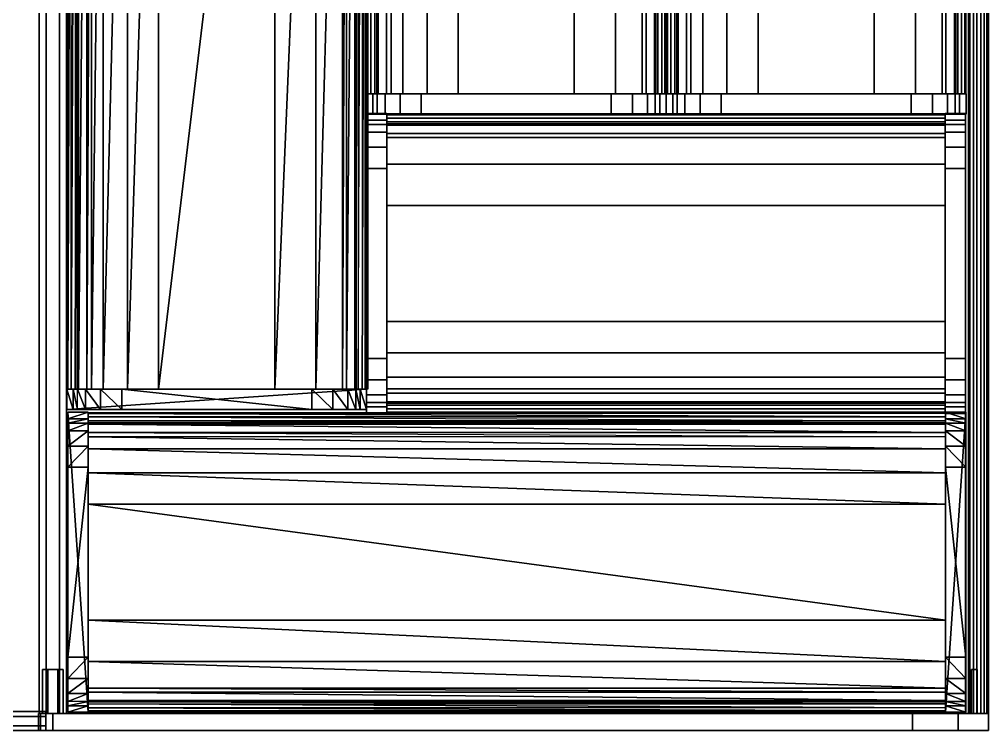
# Model space of a CAD drawing. Extents: x 0 to 566, y -419 to 0.
# Drawn here: x 280.1 to 565.8, y -419 to -209.5 of the extents above; entities that cross this region are included whole.
import ezdxf

# ---------------------------------------------------------------- set-up
doc = ezdxf.new("R2010")
doc.units = 0
doc.layers.get('0').update_dxf_attribs({"linetype": 'CONTINUOUS'})
doc.layers.add('CINZA', color=253, linetype='CONTINUOUS')
doc.layers.add('PRETO', color=253, linetype='CONTINUOUS')

# ---------------------------------------------------------------- blocks, each defined once
blk = doc.blocks.new('DFD')
at = {"layer": 'CINZA'}
for points in [[(266.11, -922.33, 57.09), (13.46, -922.33, 57.09), (266.11, -922.2, 58.08), (266.11, -922.33, 57.09)], [(266.11, -922.2, 58.08), (13.46, -922.33, 57.09), (13.46, -922.2, 58.08), (266.11, -922.2, 58.08)], [(13.46, -922.2, 58.08), (266.11, -922.2, 58.08), (266.11, -922.49, 59.19), (13.46, -922.2, 58.08)], [(13.46, -922.2, 58.08), (266.11, -922.49, 59.19), (13.46, -922.49, 59.19), (13.46, -922.2, 58.08)], [(266.11, -922.49, 59.19), (13.46, -922.49, 59.19), (266.11, -923.48, 59.77), (266.11, -922.49, 59.19)], [(266.11, -923.48, 59.77), (13.46, -922.49, 59.19), (13.46, -923.48, 59.77), (266.11, -923.48, 59.77)], [(266.11, -923.48, 59.77), (13.46, -923.48, 59.77), (266.11, -924.61, 59.91), (266.11, -923.48, 59.77)], [(13.46, -923.48, 59.77), (266.11, -924.61, 59.91), (13.46, -924.61, 59.91), (13.46, -923.48, 59.77)], [(13.46, -924.61, 59.91), (266.11, -924.61, 59.91), (266.11, -925.21, 59.71), (13.46, -924.61, 59.91)], [(13.46, -924.61, 59.91), (266.11, -925.21, 59.71), (13.46, -925.21, 59.71), (13.46, -924.61, 59.91)], [(266.11, -925.21, 59.71), (13.46, -925.21, 59.71), (266.11, -925.6, 59.04), (266.11, -925.21, 59.71)], [(266.11, -925.6, 59.04), (13.46, -925.21, 59.71), (13.46, -925.6, 59.04), (266.11, -925.6, 59.04)], [(266.11, -925.6, 59.04), (13.46, -925.6, 59.04), (266.11, -928.08, 40.79), (266.11, -925.6, 59.04)], [(266.11, -928.08, 40.79), (13.46, -925.6, 59.04), (13.46, -928.08, 40.79), (266.11, -928.08, 40.79)], [(266.11, -928.08, 40.79), (13.46, -928.08, 40.79), (266.11, -929.4, 31.09), (266.11, -928.08, 40.79)], [(266.11, -929.4, 31.09), (13.46, -929.4, 31.09), (266.11, -932.87, 22.27), (266.11, -929.4, 31.09)], [(266.11, -932.87, 22.27), (13.46, -929.4, 31.09), (13.46, -932.87, 22.27), (266.11, -932.87, 22.27)], [(266.11, -932.87, 22.27), (13.46, -932.87, 22.27), (266.11, -940.01, 16.03), (266.11, -932.87, 22.27)], [(266.11, -940.01, 16.03), (13.46, -932.87, 22.27), (13.46, -940.01, 16.03), (266.11, -940.01, 16.03)], [(266.11, -940.01, 16.03), (13.46, -940.01, 16.03), (266.11, -949.22, 13.79), (266.11, -940.01, 16.03)], [(266.11, -949.22, 13.79), (13.46, -940.01, 16.03), (13.46, -949.22, 13.79), (266.11, -949.22, 13.79)], [(266.11, -949.22, 13.79), (13.46, -949.22, 13.79), (266.11, -983.42, 13.79), (266.11, -949.22, 13.79)], [(266.11, -983.42, 13.79), (13.46, -949.22, 13.79), (13.46, -983.42, 13.79), (266.11, -983.42, 13.79)], [(266.11, -983.42, 13.79), (13.46, -983.42, 13.79), (266.11, -995.54, 17.94), (266.11, -983.42, 13.79)], [(266.11, -995.54, 17.94), (13.46, -983.42, 13.79), (13.46, -995.54, 17.94), (266.11, -995.54, 17.94)], [(266.11, -995.54, 17.94), (13.46, -995.54, 17.94), (266.11, -1003.43, 28.02), (266.11, -995.54, 17.94)], [(266.11, -1003.43, 28.02), (13.46, -995.54, 17.94), (13.46, -1003.43, 28.03), (266.11, -1003.43, 28.02)], [(266.11, -1003.43, 28.02), (13.46, -1003.43, 28.03), (266.11, -1004.56, 40.79), (266.11, -1003.43, 28.02)], [(266.11, -1004.56, 40.79), (13.46, -1003.43, 28.03), (13.46, -1004.56, 40.79), (266.11, -1004.56, 40.79)], [(266.11, -1004.56, 40.79), (13.46, -1004.56, 40.79), (266.11, -1007.04, 59.04), (266.11, -1004.56, 40.79)], [(266.11, -1007.04, 59.04), (13.46, -1004.56, 40.79), (13.46, -1007.04, 59.04), (266.11, -1007.04, 59.04)], [(266.11, -1007.04, 59.04), (13.46, -1007.04, 59.04), (266.11, -1007.43, 59.71), (266.11, -1007.04, 59.04)], [(266.11, -1007.43, 59.71), (13.46, -1007.04, 59.04), (13.46, -1007.43, 59.71), (266.11, -1007.43, 59.71)], [(266.11, -1007.43, 59.71), (13.46, -1007.43, 59.71), (266.11, -1008.03, 59.91), (266.11, -1007.43, 59.71)], [(266.11, -1008.03, 59.91), (13.46, -1007.43, 59.71), (13.46, -1008.03, 59.91), (266.11, -1008.03, 59.91)], [(13.46, -1008.03, 59.91), (266.11, -1008.03, 59.91), (266.11, -1009.16, 59.77), (13.46, -1008.03, 59.91)], [(13.46, -1008.03, 59.91), (266.11, -1009.16, 59.77), (13.46, -1009.16, 59.77), (13.46, -1008.03, 59.91)], [(266.11, -1009.16, 59.77), (13.46, -1009.16, 59.77), (266.11, -1010.09, 59.27), (266.11, -1009.16, 59.77)], [(266.11, -1010.09, 59.27), (13.46, -1009.16, 59.77), (13.46, -1010.09, 59.27), (266.11, -1010.09, 59.27)], [(266.11, -1010.09, 59.27), (13.46, -1010.09, 59.27), (266.11, -1010.44, 58.08), (266.11, -1010.09, 59.27)], [(266.11, -1010.44, 58.08), (13.46, -1010.09, 59.27), (13.46, -1010.44, 58.08), (266.11, -1010.44, 58.08)], [(13.46, -1010.44, 58.08), (266.11, -1010.44, 58.08), (266.11, -1010.31, 57.09), (13.46, -1010.44, 58.08)], [(13.46, -1010.44, 58.08), (266.11, -1010.31, 57.09), (13.46, -1010.31, 57.09), (13.46, -1010.44, 58.08)]]:
    blk.add_3dface(points, dxfattribs=at)
at = {"layer": 'PRETO'}
for points in [[(7.46, -1010.52, 54.2), (7.46, -922.12, 54.2), (7.46, -924.06, 40.37), (7.46, -1010.52, 54.2)], [(7.46, -1010.52, 60.3), (7.46, -922.12, 60.3), (7.46, -1010.52, 54.2), (7.46, -1010.52, 60.3)], [(7.46, -1010.52, 54.2), (7.46, -922.12, 60.3), (7.46, -922.12, 54.2), (7.46, -1010.52, 54.2)], [(13.46, -922.12, 60.3), (7.46, -922.12, 60.3), (7.46, -922.12, 54.2), (13.46, -922.12, 60.3)], [(13.46, -922.12, 60.3), (7.46, -922.12, 54.2), (13.46, -922.12, 54.2), (13.46, -922.12, 60.3)], [(7.46, -922.12, 54.2), (13.46, -922.12, 54.2), (7.46, -924.06, 40.37), (7.46, -922.12, 54.2)], [(7.46, -924.06, 40.37), (13.46, -922.12, 54.2), (13.46, -924.06, 40.37), (7.46, -924.06, 40.37)], [(7.46, -1010.52, 60.3), (13.46, -1010.52, 60.3), (7.46, -922.12, 60.3), (7.46, -1010.52, 60.3)], [(7.46, -922.12, 60.3), (13.46, -1010.52, 60.3), (13.46, -922.12, 60.3), (7.46, -922.12, 60.3)], [(13.46, -922.12, 60.3), (7.46, -922.12, 60.3), (7.46, -922.12, 54.2), (13.46, -922.12, 60.3)], [(13.46, -922.12, 60.3), (7.46, -922.12, 54.2), (13.46, -922.12, 54.2), (13.46, -922.12, 60.3)], [(13.46, -922.12, 54.2), (13.46, -1010.52, 54.2), (13.46, -924.06, 40.37), (13.46, -922.12, 54.2)], [(13.46, -922.12, 60.3), (13.46, -1010.52, 60.3), (13.46, -1010.52, 54.2), (13.46, -922.12, 60.3)], [(13.46, -922.12, 60.3), (13.46, -1010.52, 54.2), (13.46, -922.12, 54.2), (13.46, -922.12, 60.3)], [(266.11, -1010.52, 54.2), (266.11, -922.12, 54.2), (266.11, -924.06, 40.37), (266.11, -1010.52, 54.2)], [(266.11, -1010.52, 60.3), (266.11, -922.12, 60.3), (266.11, -1010.52, 54.2), (266.11, -1010.52, 60.3)], [(266.11, -1010.52, 54.2), (266.11, -922.12, 60.3), (266.11, -922.12, 54.2), (266.11, -1010.52, 54.2)], [(266.11, -922.12, 60.3), (272.11, -922.12, 60.3), (272.11, -922.12, 54.2), (266.11, -922.12, 60.3)], [(266.11, -922.12, 60.3), (272.11, -922.12, 54.2), (266.11, -922.12, 54.2), (266.11, -922.12, 60.3)], [(266.11, -922.12, 54.2), (272.11, -922.12, 54.2), (272.11, -924.06, 40.37), (266.11, -922.12, 54.2)], [(266.11, -922.12, 54.2), (272.11, -924.06, 40.37), (266.11, -924.06, 40.37), (266.11, -922.12, 54.2)], [(266.11, -1010.52, 60.3), (272.11, -1010.52, 60.3), (272.11, -922.12, 60.3), (266.11, -1010.52, 60.3)], [(266.11, -1010.52, 60.3), (272.11, -922.12, 60.3), (266.11, -922.12, 60.3), (266.11, -1010.52, 60.3)], [(266.11, -922.12, 60.3), (272.11, -922.12, 60.3), (272.11, -922.12, 54.2), (266.11, -922.12, 60.3)], [(266.11, -922.12, 60.3), (272.11, -922.12, 54.2), (266.11, -922.12, 54.2), (266.11, -922.12, 60.3)], [(272.11, -922.12, 54.2), (272.11, -1010.52, 54.2), (272.11, -924.06, 40.37), (272.11, -922.12, 54.2)], [(272.11, -922.12, 60.3), (272.11, -1010.52, 60.3), (272.11, -1010.52, 54.2), (272.11, -922.12, 60.3)], [(272.11, -922.12, 60.3), (272.11, -1010.52, 54.2), (272.11, -922.12, 54.2), (272.11, -922.12, 60.3)], [(7.46, -1008.58, 40.37), (7.46, -924.06, 40.37), (7.46, -1007.29, 31.2), (7.46, -1008.58, 40.37)], [(7.46, -1007.29, 31.2), (7.46, -924.06, 40.37), (7.46, -925.35, 31.2), (7.46, -1007.29, 31.2)], [(7.46, -1010.52, 54.2), (7.46, -924.06, 40.37), (7.46, -1008.58, 40.37), (7.46, -1010.52, 54.2)], [(7.46, -924.06, 40.37), (13.46, -924.06, 40.37), (7.46, -925.35, 31.2), (7.46, -924.06, 40.37)], [(7.46, -925.35, 31.2), (13.46, -924.06, 40.37), (13.46, -925.35, 31.2), (7.46, -925.35, 31.2)], [(7.46, -925.35, 31.2), (13.46, -925.35, 31.2), (7.46, -927.63, 23.71), (7.46, -925.35, 31.2)], [(7.46, -927.63, 23.71), (13.46, -925.35, 31.2), (13.46, -927.63, 23.71), (7.46, -927.63, 23.71)], [(7.46, -1007.29, 31.2), (7.46, -925.35, 31.2), (7.46, -927.63, 23.71), (7.46, -1007.29, 31.2)], [(13.46, -924.06, 40.37), (13.46, -1008.58, 40.37), (13.46, -1007.29, 31.2), (13.46, -924.06, 40.37)], [(13.46, -924.06, 40.37), (13.46, -1007.29, 31.2), (13.46, -925.35, 31.2), (13.46, -924.06, 40.37)], [(13.46, -924.06, 40.37), (13.46, -1010.52, 54.2), (13.46, -1008.58, 40.37), (13.46, -924.06, 40.37)], [(13.46, -925.35, 31.2), (13.46, -1007.29, 31.2), (13.46, -927.63, 23.71), (13.46, -925.35, 31.2)], [(266.11, -1008.58, 40.37), (266.11, -924.06, 40.37), (266.11, -1007.29, 31.2), (266.11, -1008.58, 40.37)], [(266.11, -1007.29, 31.2), (266.11, -924.06, 40.37), (266.11, -925.35, 31.2), (266.11, -1007.29, 31.2)], [(266.11, -1010.52, 54.2), (266.11, -924.06, 40.37), (266.11, -1008.58, 40.37), (266.11, -1010.52, 54.2)], [(266.11, -924.06, 40.37), (272.11, -924.06, 40.37), (272.11, -925.35, 31.2), (266.11, -924.06, 40.37)], [(266.11, -924.06, 40.37), (272.11, -925.35, 31.2), (266.11, -925.35, 31.2), (266.11, -924.06, 40.37)], [(266.11, -925.35, 31.2), (272.11, -925.35, 31.2), (272.11, -927.63, 23.71), (266.11, -925.35, 31.2)], [(266.11, -925.35, 31.2), (272.11, -927.63, 23.71), (266.11, -927.63, 23.71), (266.11, -925.35, 31.2)], [(266.11, -1007.29, 31.2), (266.11, -925.35, 31.2), (266.11, -927.63, 23.71), (266.11, -1007.29, 31.2)], [(272.11, -924.06, 40.37), (272.11, -1008.58, 40.37), (272.11, -1007.29, 31.2), (272.11, -924.06, 40.37)], [(272.11, -924.06, 40.37), (272.11, -1007.29, 31.2), (272.11, -925.35, 31.2), (272.11, -924.06, 40.37)], [(272.11, -924.06, 40.37), (272.11, -1010.52, 54.2), (272.11, -1008.58, 40.37), (272.11, -924.06, 40.37)], [(272.11, -925.35, 31.2), (272.11, -1007.29, 31.2), (272.11, -927.63, 23.71), (272.11, -925.35, 31.2)], [(7.46, -927.63, 23.71), (13.46, -927.63, 23.71), (7.46, -932.09, 17.28), (7.46, -927.63, 23.71)], [(7.46, -932.09, 17.28), (13.46, -927.63, 23.71), (13.46, -932.09, 17.28), (7.46, -932.09, 17.28)], [(7.46, -1007.29, 31.2), (7.46, -927.63, 23.71), (7.46, -1005.01, 23.71), (7.46, -1007.29, 31.2)], [(7.46, -1005.01, 23.71), (7.46, -927.63, 23.71), (7.46, -932.09, 17.28), (7.46, -1005.01, 23.71)], [(13.46, -927.63, 23.71), (13.46, -1007.29, 31.2), (13.46, -1005.01, 23.71), (13.46, -927.63, 23.71)], [(13.46, -927.63, 23.71), (13.46, -1005.01, 23.71), (13.46, -932.09, 17.28), (13.46, -927.63, 23.71)], [(266.11, -927.63, 23.71), (272.11, -927.63, 23.71), (272.11, -932.09, 17.28), (266.11, -927.63, 23.71)], [(266.11, -927.63, 23.71), (272.11, -932.09, 17.28), (266.11, -932.09, 17.28), (266.11, -927.63, 23.71)], [(266.11, -1007.29, 31.2), (266.11, -927.63, 23.71), (266.11, -1005.01, 23.71), (266.11, -1007.29, 31.2)], [(266.11, -1005.01, 23.71), (266.11, -927.63, 23.71), (266.11, -932.09, 17.28), (266.11, -1005.01, 23.71)], [(272.11, -927.63, 23.71), (272.11, -1007.29, 31.2), (272.11, -1005.01, 23.71), (272.11, -927.63, 23.71)], [(272.11, -927.63, 23.71), (272.11, -1005.01, 23.71), (272.11, -932.09, 17.28), (272.11, -927.63, 23.71)], [(7.46, -932.09, 17.28), (13.46, -932.09, 17.28), (7.46, -938.32, 12.54), (7.46, -932.09, 17.28)], [(7.46, -938.32, 12.54), (13.46, -932.09, 17.28), (13.46, -938.32, 12.54), (7.46, -938.32, 12.54)], [(7.46, -1005.01, 23.71), (7.46, -932.09, 17.28), (7.46, -1000.55, 17.28), (7.46, -1005.01, 23.71)], [(7.46, -1000.55, 17.28), (7.46, -932.09, 17.28), (7.46, -938.32, 12.54), (7.46, -1000.55, 17.28)], [(13.46, -932.09, 17.28), (13.46, -1005.01, 23.71), (13.46, -1000.55, 17.28), (13.46, -932.09, 17.28)], [(13.46, -932.09, 17.28), (13.46, -1000.55, 17.28), (13.46, -938.32, 12.54), (13.46, -932.09, 17.28)], [(266.11, -932.09, 17.28), (272.11, -932.09, 17.28), (272.11, -938.32, 12.54), (266.11, -932.09, 17.28)], [(266.11, -932.09, 17.28), (272.11, -938.32, 12.54), (266.11, -938.32, 12.54), (266.11, -932.09, 17.28)], [(266.11, -1005.01, 23.71), (266.11, -932.09, 17.28), (266.11, -1000.55, 17.28), (266.11, -1005.01, 23.71)], [(266.11, -1000.55, 17.28), (266.11, -932.09, 17.28), (266.11, -938.32, 12.54), (266.11, -1000.55, 17.28)], [(272.11, -932.09, 17.28), (272.11, -1005.01, 23.71), (272.11, -1000.55, 17.28), (272.11, -932.09, 17.28)], [(272.11, -932.09, 17.28), (272.11, -1000.55, 17.28), (272.11, -938.32, 12.54), (272.11, -932.09, 17.28)], [(7.46, -938.32, 12.54), (13.46, -938.32, 12.54), (7.46, -994.32, 12.54), (7.46, -938.32, 12.54)], [(7.46, -994.32, 12.54), (13.46, -938.32, 12.54), (13.46, -994.32, 12.54), (7.46, -994.32, 12.54)], [(7.46, -1000.55, 17.28), (7.46, -938.32, 12.54), (7.46, -994.32, 12.54), (7.46, -1000.55, 17.28)], [(13.46, -938.32, 12.54), (13.46, -1000.55, 17.28), (13.46, -994.32, 12.54), (13.46, -938.32, 12.54)], [(266.11, -938.32, 12.54), (272.11, -938.32, 12.54), (272.11, -994.32, 12.54), (266.11, -938.32, 12.54)], [(266.11, -938.32, 12.54), (272.11, -994.32, 12.54), (266.11, -994.32, 12.54), (266.11, -938.32, 12.54)], [(266.11, -1000.55, 17.28), (266.11, -938.32, 12.54), (266.11, -994.32, 12.54), (266.11, -1000.55, 17.28)], [(272.11, -938.32, 12.54), (272.11, -1000.55, 17.28), (272.11, -994.32, 12.54), (272.11, -938.32, 12.54)], [(7.46, -994.32, 12.54), (13.46, -994.32, 12.54), (7.46, -1000.55, 17.28), (7.46, -994.32, 12.54)], [(7.46, -1000.55, 17.28), (13.46, -994.32, 12.54), (13.46, -1000.55, 17.28), (7.46, -1000.55, 17.28)], [(266.11, -994.32, 12.54), (272.11, -994.32, 12.54), (272.11, -1000.55, 17.28), (266.11, -994.32, 12.54)], [(266.11, -994.32, 12.54), (272.11, -1000.55, 17.28), (266.11, -1000.55, 17.28), (266.11, -994.32, 12.54)], [(7.46, -1000.55, 17.28), (13.46, -1000.55, 17.28), (7.46, -1005.01, 23.71), (7.46, -1000.55, 17.28)], [(7.46, -1005.01, 23.71), (13.46, -1000.55, 17.28), (13.46, -1005.01, 23.71), (7.46, -1005.01, 23.71)], [(266.11, -1000.55, 17.28), (272.11, -1000.55, 17.28), (272.11, -1005.01, 23.71), (266.11, -1000.55, 17.28)], [(266.11, -1000.55, 17.28), (272.11, -1005.01, 23.71), (266.11, -1005.01, 23.71), (266.11, -1000.55, 17.28)], [(7.46, -1004.52, 54.2), (7.46, -1010.52, 54.2), (7.46, -1010.52, 60.3), (7.46, -1004.52, 54.2)], [(7.46, -1004.52, 54.2), (7.46, -1010.52, 60.3), (7.46, -1004.52, 60.3), (7.46, -1004.52, 54.2)], [(7.46, -1005.01, 23.71), (13.46, -1005.01, 23.71), (7.46, -1007.29, 31.2), (7.46, -1005.01, 23.71)], [(7.46, -1007.29, 31.2), (13.46, -1005.01, 23.71), (13.46, -1007.29, 31.2), (7.46, -1007.29, 31.2)], [(266.11, -1005.01, 23.71), (272.11, -1005.01, 23.71), (272.11, -1007.29, 31.2), (266.11, -1005.01, 23.71)], [(266.11, -1005.01, 23.71), (272.11, -1007.29, 31.2), (266.11, -1007.29, 31.2), (266.11, -1005.01, 23.71)], [(13.46, -1007.29, 31.2), (7.46, -1007.29, 31.2), (7.46, -1008.58, 40.37), (13.46, -1007.29, 31.2)], [(13.46, -1007.29, 31.2), (7.46, -1008.58, 40.37), (13.46, -1008.58, 40.37), (13.46, -1007.29, 31.2)], [(266.11, -1007.29, 31.2), (272.11, -1007.29, 31.2), (272.11, -1008.58, 40.37), (266.11, -1007.29, 31.2)], [(266.11, -1007.29, 31.2), (272.11, -1008.58, 40.37), (266.11, -1008.58, 40.37), (266.11, -1007.29, 31.2)], [(13.46, -1008.58, 40.37), (7.46, -1008.58, 40.37), (7.46, -1010.52, 54.2), (13.46, -1008.58, 40.37)], [(13.46, -1008.58, 40.37), (7.46, -1010.52, 54.2), (13.46, -1010.52, 54.2), (13.46, -1008.58, 40.37)], [(13.46, -1010.52, 54.2), (7.46, -1010.52, 54.2), (7.46, -1010.52, 60.3), (13.46, -1010.52, 54.2)], [(13.46, -1010.52, 54.2), (7.46, -1010.52, 60.3), (13.46, -1010.52, 60.3), (13.46, -1010.52, 54.2)], [(266.11, -1008.58, 40.37), (272.11, -1008.58, 40.37), (272.11, -1010.52, 54.2), (266.11, -1008.58, 40.37)], [(266.11, -1008.58, 40.37), (272.11, -1010.52, 54.2), (266.11, -1010.52, 54.2), (266.11, -1008.58, 40.37)], [(266.11, -1010.52, 54.2), (272.11, -1010.52, 54.2), (272.11, -1010.52, 60.3), (266.11, -1010.52, 54.2)], [(266.11, -1010.52, 54.2), (272.11, -1010.52, 60.3), (266.11, -1010.52, 60.3), (266.11, -1010.52, 54.2)]]:
    blk.add_3dface(points, dxfattribs=at)
blk = doc.blocks.new('848')
at = {"layer": 'CINZA'}
for points in [[(-336.04, -317.82, 57.09), (-336.04, -31.8, 57.09), (-336.17, -31.8, 58.08), (-336.04, -317.82, 57.09)], [(-336.04, -317.82, 57.09), (-336.17, -31.8, 58.08), (-336.17, -317.82, 58.08), (-336.04, -317.82, 57.09)], [(-336.17, -31.8, 58.08), (-336.17, -317.82, 58.08), (-335.88, -31.8, 59.19), (-336.17, -31.8, 58.08)], [(-335.88, -31.8, 59.19), (-336.17, -317.82, 58.08), (-335.88, -317.82, 59.19), (-335.88, -31.8, 59.19)], [(-335.88, -31.8, 59.19), (-335.88, -317.82, 59.19), (-334.89, -31.8, 59.77), (-335.88, -31.8, 59.19)], [(-334.89, -31.8, 59.77), (-335.88, -317.82, 59.19), (-334.89, -317.82, 59.77), (-334.89, -31.8, 59.77)], [(-334.89, -317.82, 59.77), (-334.89, -31.8, 59.77), (-333.76, -31.8, 59.91), (-334.89, -317.82, 59.77)], [(-334.89, -317.82, 59.77), (-333.76, -31.8, 59.91), (-333.76, -317.82, 59.91), (-334.89, -317.82, 59.77)], [(-333.76, -31.8, 59.91), (-333.76, -317.82, 59.91), (-333.16, -31.8, 59.71), (-333.76, -31.8, 59.91)], [(-333.16, -31.8, 59.71), (-333.76, -317.82, 59.91), (-333.16, -317.82, 59.71), (-333.16, -31.8, 59.71)], [(-333.16, -31.8, 59.71), (-333.16, -317.82, 59.71), (-332.77, -31.8, 59.04), (-333.16, -31.8, 59.71)], [(-332.77, -31.8, 59.04), (-333.16, -317.82, 59.71), (-332.77, -317.82, 59.04), (-332.77, -31.8, 59.04)], [(-332.77, -31.8, 59.04), (-332.77, -317.82, 59.04), (-330.29, -31.8, 40.79), (-332.77, -31.8, 59.04)], [(-330.29, -31.8, 40.79), (-332.77, -317.82, 59.04), (-330.29, -317.82, 40.79), (-330.29, -31.8, 40.79)], [(-330.29, -31.8, 40.79), (-330.29, -317.82, 40.79), (-328.97, -31.8, 31.09), (-330.29, -31.8, 40.79)], [(-328.97, -31.8, 31.09), (-330.29, -317.82, 40.79), (-328.97, -317.82, 31.09), (-328.97, -31.8, 31.09)], [(-328.97, -31.8, 31.09), (-328.97, -317.82, 31.09), (-325.5, -31.8, 22.27), (-328.97, -31.8, 31.09)], [(-325.5, -31.8, 22.27), (-328.97, -317.82, 31.09), (-325.5, -317.82, 22.27), (-325.5, -31.8, 22.27)], [(-325.5, -31.8, 22.27), (-325.5, -317.82, 22.27), (-318.36, -31.8, 16.03), (-325.5, -31.8, 22.27)], [(-318.36, -31.8, 16.03), (-325.5, -317.82, 22.27), (-318.36, -317.82, 16.03), (-318.36, -31.8, 16.03)], [(-318.36, -31.8, 16.03), (-318.36, -317.82, 16.03), (-309.15, -31.8, 13.79), (-318.36, -31.8, 16.03)], [(-309.15, -31.8, 13.79), (-318.36, -317.82, 16.03), (-309.15, -317.82, 13.79), (-309.15, -31.8, 13.79)], [(-309.15, -31.8, 13.79), (-309.15, -317.82, 13.79), (-274.95, -31.8, 13.79), (-309.15, -31.8, 13.79)], [(-274.95, -31.8, 13.79), (-309.15, -317.82, 13.79), (-274.95, -317.82, 13.79), (-274.95, -31.8, 13.79)], [(-274.95, -31.8, 13.79), (-274.95, -317.82, 13.79), (-262.83, -31.8, 17.94), (-274.95, -31.8, 13.79)], [(-262.83, -31.8, 17.94), (-274.95, -317.82, 13.79), (-262.83, -317.82, 17.94), (-262.83, -31.8, 17.94)], [(-262.83, -31.8, 17.94), (-262.83, -317.82, 17.94), (-254.94, -31.8, 28.02), (-262.83, -31.8, 17.94)], [(-254.94, -31.8, 28.02), (-262.83, -317.82, 17.94), (-254.94, -317.82, 28.03), (-254.94, -31.8, 28.02)], [(-254.94, -31.8, 28.02), (-254.94, -317.82, 28.03), (-253.81, -31.8, 40.79), (-254.94, -31.8, 28.02)], [(-253.81, -31.8, 40.79), (-254.94, -317.82, 28.03), (-253.81, -317.82, 40.79), (-253.81, -31.8, 40.79)], [(-253.81, -31.8, 40.79), (-253.81, -317.82, 40.79), (-251.33, -31.8, 59.04), (-253.81, -31.8, 40.79)], [(-251.33, -31.8, 59.04), (-253.81, -317.82, 40.79), (-251.33, -317.82, 59.04), (-251.33, -31.8, 59.04)], [(-251.33, -31.8, 59.04), (-251.33, -317.82, 59.04), (-250.94, -31.8, 59.71), (-251.33, -31.8, 59.04)], [(-250.94, -31.8, 59.71), (-251.33, -317.82, 59.04), (-250.94, -317.82, 59.71), (-250.94, -31.8, 59.71)], [(-250.94, -31.8, 59.71), (-250.94, -317.82, 59.71), (-250.34, -31.8, 59.91), (-250.94, -31.8, 59.71)], [(-250.94, -317.82, 59.71), (-250.34, -31.8, 59.91), (-250.34, -317.82, 59.91), (-250.94, -317.82, 59.71)], [(-250.34, -31.8, 59.91), (-250.34, -317.82, 59.91), (-249.21, -31.8, 59.77), (-250.34, -31.8, 59.91)], [(-250.34, -317.82, 59.91), (-249.21, -31.8, 59.77), (-249.21, -317.82, 59.77), (-250.34, -317.82, 59.91)], [(-249.21, -31.8, 59.77), (-249.21, -317.82, 59.77), (-248.28, -31.8, 59.27), (-249.21, -31.8, 59.77)], [(-248.28, -31.8, 59.27), (-249.21, -317.82, 59.77), (-248.28, -317.82, 59.27), (-248.28, -31.8, 59.27)], [(-248.28, -317.82, 59.27), (-248.28, -31.8, 59.27), (-247.93, -31.8, 58.08), (-248.28, -317.82, 59.27)], [(-248.28, -317.82, 59.27), (-247.93, -31.8, 58.08), (-247.93, -317.82, 58.08), (-248.28, -317.82, 59.27)], [(-247.93, -31.8, 58.08), (-247.93, -317.82, 58.08), (-248.06, -31.8, 57.09), (-247.93, -31.8, 58.08)], [(-248.06, -31.8, 57.09), (-247.93, -317.82, 58.08), (-248.06, -317.82, 57.09), (-248.06, -31.8, 57.09)], [(-247.77, -31.8, 58.08), (-247.64, -317.82, 57.09), (-247.77, -317.82, 58.08), (-247.77, -31.8, 58.08)], [(-247.77, -317.82, 58.08), (-247.77, -31.8, 58.08), (-247.48, -31.8, 59.19), (-247.77, -317.82, 58.08)], [(-247.77, -317.82, 58.08), (-247.48, -31.8, 59.19), (-247.48, -317.82, 59.19), (-247.77, -317.82, 58.08)]]:
    blk.add_3dface(points, dxfattribs=at)
at = {"layer": 'PRETO'}
for points in [[(-336.25, -317.82, 60.3), (-247.85, -317.82, 60.3), (-247.85, -317.82, 54.2), (-336.25, -317.82, 60.3)], [(-336.25, -317.82, 60.3), (-247.85, -317.82, 54.2), (-336.25, -317.82, 54.2), (-336.25, -317.82, 60.3)], [(-336.25, -317.82, 54.2), (-247.85, -317.82, 54.2), (-334.31, -317.82, 40.37), (-336.25, -317.82, 54.2)], [(-336.25, -323.82, 60.3), (-336.25, -317.82, 60.3), (-336.25, -323.82, 54.2), (-336.25, -323.82, 60.3)], [(-336.25, -323.82, 54.2), (-336.25, -317.82, 60.3), (-336.25, -317.82, 54.2), (-336.25, -323.82, 54.2)], [(-336.25, -317.82, 54.2), (-336.25, -323.82, 54.2), (-334.31, -323.82, 40.37), (-336.25, -317.82, 54.2)], [(-336.25, -317.82, 54.2), (-334.31, -323.82, 40.37), (-334.31, -317.82, 40.37), (-336.25, -317.82, 54.2)], [(-247.85, -323.82, 60.3), (-247.85, -317.82, 60.3), (-336.25, -323.82, 60.3), (-247.85, -323.82, 60.3)], [(-336.25, -323.82, 60.3), (-247.85, -317.82, 60.3), (-336.25, -317.82, 60.3), (-336.25, -323.82, 60.3)], [(-334.31, -317.82, 40.37), (-249.79, -317.82, 40.37), (-251.08, -317.82, 31.2), (-334.31, -317.82, 40.37)], [(-334.31, -317.82, 40.37), (-251.08, -317.82, 31.2), (-333.02, -317.82, 31.2), (-334.31, -317.82, 40.37)], [(-334.31, -317.82, 40.37), (-247.85, -317.82, 54.2), (-249.79, -317.82, 40.37), (-334.31, -317.82, 40.37)], [(-334.31, -317.82, 40.37), (-334.31, -323.82, 40.37), (-333.02, -323.82, 31.2), (-334.31, -317.82, 40.37)], [(-334.31, -317.82, 40.37), (-333.02, -323.82, 31.2), (-333.02, -317.82, 31.2), (-334.31, -317.82, 40.37)], [(-333.02, -323.82, 31.2), (-333.02, -317.82, 31.2), (-330.74, -323.82, 23.71), (-333.02, -323.82, 31.2)], [(-330.74, -323.82, 23.71), (-333.02, -317.82, 31.2), (-330.74, -317.82, 23.71), (-330.74, -323.82, 23.71)], [(-333.02, -317.82, 31.2), (-251.08, -317.82, 31.2), (-330.74, -317.82, 23.71), (-333.02, -317.82, 31.2)], [(-330.74, -323.82, 23.71), (-330.74, -317.82, 23.71), (-326.28, -323.82, 17.28), (-330.74, -323.82, 23.71)], [(-326.28, -323.82, 17.28), (-330.74, -317.82, 23.71), (-326.28, -317.82, 17.28), (-326.28, -323.82, 17.28)], [(-330.74, -317.82, 23.71), (-251.08, -317.82, 31.2), (-253.36, -317.82, 23.71), (-330.74, -317.82, 23.71)], [(-330.74, -317.82, 23.71), (-253.36, -317.82, 23.71), (-326.28, -317.82, 17.28), (-330.74, -317.82, 23.71)], [(-326.28, -323.82, 17.28), (-326.28, -317.82, 17.28), (-320.05, -323.82, 12.54), (-326.28, -323.82, 17.28)], [(-320.05, -323.82, 12.54), (-326.28, -317.82, 17.28), (-320.05, -317.82, 12.54), (-320.05, -323.82, 12.54)], [(-326.28, -317.82, 17.28), (-253.36, -317.82, 23.71), (-257.82, -317.82, 17.28), (-326.28, -317.82, 17.28)], [(-326.28, -317.82, 17.28), (-257.82, -317.82, 17.28), (-320.05, -317.82, 12.54), (-326.28, -317.82, 17.28)], [(-320.05, -323.82, 12.54), (-320.05, -317.82, 12.54), (-264.05, -323.82, 12.54), (-320.05, -323.82, 12.54)], [(-264.05, -323.82, 12.54), (-320.05, -317.82, 12.54), (-264.05, -317.82, 12.54), (-264.05, -323.82, 12.54)], [(-320.05, -317.82, 12.54), (-257.82, -317.82, 17.28), (-264.05, -317.82, 12.54), (-320.05, -317.82, 12.54)], [(-264.05, -323.82, 12.54), (-264.05, -317.82, 12.54), (-257.82, -323.82, 17.28), (-264.05, -323.82, 12.54)], [(-257.82, -323.82, 17.28), (-264.05, -317.82, 12.54), (-257.82, -317.82, 17.28), (-257.82, -323.82, 17.28)], [(-257.82, -323.82, 17.28), (-257.82, -317.82, 17.28), (-253.36, -323.82, 23.71), (-257.82, -323.82, 17.28)], [(-253.36, -323.82, 23.71), (-257.82, -317.82, 17.28), (-253.36, -317.82, 23.71), (-253.36, -323.82, 23.71)], [(-253.36, -323.82, 23.71), (-253.36, -317.82, 23.71), (-251.08, -323.82, 31.2), (-253.36, -323.82, 23.71)], [(-251.08, -323.82, 31.2), (-253.36, -317.82, 23.71), (-251.08, -317.82, 31.2), (-251.08, -323.82, 31.2)], [(-251.08, -323.82, 31.2), (-251.08, -317.82, 31.2), (-249.79, -323.82, 40.37), (-251.08, -323.82, 31.2)], [(-249.79, -323.82, 40.37), (-251.08, -317.82, 31.2), (-249.79, -317.82, 40.37), (-249.79, -323.82, 40.37)], [(-249.79, -323.82, 40.37), (-249.79, -317.82, 40.37), (-247.85, -323.82, 54.2), (-249.79, -323.82, 40.37)], [(-247.85, -323.82, 54.2), (-249.79, -317.82, 40.37), (-247.85, -317.82, 54.2), (-247.85, -323.82, 54.2)], [(-247.85, -317.82, 54.2), (-247.85, -323.82, 54.2), (-247.85, -323.82, 60.3), (-247.85, -317.82, 54.2)], [(-247.85, -317.82, 54.2), (-247.85, -323.82, 60.3), (-247.85, -317.82, 60.3), (-247.85, -317.82, 54.2)], [(-247.85, -317.82, 60.3), (-247.85, -323.82, 60.3), (-247.85, -323.82, 54.2), (-247.85, -317.82, 60.3)], [(-247.85, -317.82, 60.3), (-247.85, -323.82, 54.2), (-247.85, -317.82, 54.2), (-247.85, -317.82, 60.3)], [(-247.85, -323.82, 60.3), (-336.25, -323.82, 60.3), (-247.85, -323.82, 54.2), (-247.85, -323.82, 60.3)], [(-247.85, -323.82, 54.2), (-336.25, -323.82, 60.3), (-336.25, -323.82, 54.2), (-247.85, -323.82, 54.2)], [(-336.25, -323.82, 54.2), (-247.85, -323.82, 54.2), (-334.31, -323.82, 40.37), (-336.25, -323.82, 54.2)], [(-247.85, -323.82, 60.3), (-336.25, -323.82, 60.3), (-247.85, -323.82, 54.2), (-247.85, -323.82, 60.3)], [(-247.85, -323.82, 54.2), (-336.25, -323.82, 60.3), (-336.25, -323.82, 54.2), (-247.85, -323.82, 54.2)], [(-336.25, -323.82, 54.2), (-247.85, -323.82, 54.2), (-334.31, -323.82, 40.37), (-336.25, -323.82, 54.2)], [(-334.31, -323.82, 40.37), (-249.79, -323.82, 40.37), (-251.08, -323.82, 31.2), (-334.31, -323.82, 40.37)], [(-251.08, -323.82, 31.2), (-334.31, -323.82, 40.37), (-333.02, -323.82, 31.2), (-251.08, -323.82, 31.2)], [(-249.79, -323.82, 40.37), (-334.31, -323.82, 40.37), (-251.08, -323.82, 31.2), (-249.79, -323.82, 40.37)], [(-251.08, -323.82, 31.2), (-334.31, -323.82, 40.37), (-333.02, -323.82, 31.2), (-251.08, -323.82, 31.2)], [(-334.31, -323.82, 40.37), (-247.85, -323.82, 54.2), (-249.79, -323.82, 40.37), (-334.31, -323.82, 40.37)], [(-334.31, -323.82, 40.37), (-247.85, -323.82, 54.2), (-249.79, -323.82, 40.37), (-334.31, -323.82, 40.37)], [(-251.08, -323.82, 31.2), (-333.02, -323.82, 31.2), (-330.74, -323.82, 23.71), (-251.08, -323.82, 31.2)], [(-251.08, -323.82, 31.2), (-333.02, -323.82, 31.2), (-330.74, -323.82, 23.71), (-251.08, -323.82, 31.2)], [(-251.08, -323.82, 31.2), (-330.74, -323.82, 23.71), (-253.36, -323.82, 23.71), (-251.08, -323.82, 31.2)], [(-253.36, -323.82, 23.71), (-330.74, -323.82, 23.71), (-326.28, -323.82, 17.28), (-253.36, -323.82, 23.71)], [(-251.08, -323.82, 31.2), (-330.74, -323.82, 23.71), (-253.36, -323.82, 23.71), (-251.08, -323.82, 31.2)], [(-253.36, -323.82, 23.71), (-330.74, -323.82, 23.71), (-326.28, -323.82, 17.28), (-253.36, -323.82, 23.71)], [(-253.36, -323.82, 23.71), (-326.28, -323.82, 17.28), (-257.82, -323.82, 17.28), (-253.36, -323.82, 23.71)], [(-257.82, -323.82, 17.28), (-326.28, -323.82, 17.28), (-320.05, -323.82, 12.54), (-257.82, -323.82, 17.28)], [(-253.36, -323.82, 23.71), (-326.28, -323.82, 17.28), (-257.82, -323.82, 17.28), (-253.36, -323.82, 23.71)], [(-257.82, -323.82, 17.28), (-326.28, -323.82, 17.28), (-320.05, -323.82, 12.54), (-257.82, -323.82, 17.28)], [(-257.82, -323.82, 17.28), (-320.05, -323.82, 12.54), (-264.05, -323.82, 12.54), (-257.82, -323.82, 17.28)], [(-257.82, -323.82, 17.28), (-320.05, -323.82, 12.54), (-264.05, -323.82, 12.54), (-257.82, -323.82, 17.28)]]:
    blk.add_3dface(points, dxfattribs=at)

msp = doc.modelspace()

# ---------------------------------------------------------------- linework, layer by layer
at = {"layer": 'PRETO'}
for points in [[(470.8, -231.4, 54.2), (382.4, -231.4, 54.2), (384.34, -231.4, 40.37), (468.86, -231.4, 40.37)], [(382.4, -231.4, 60.3), (470.8, -231.4, 60.3), (470.8, -231.4, 54.2), (382.4, -231.4, 54.2)], [(384.34, -231.4, 40.37), (468.86, -231.4, 40.37), (467.57, -231.4, 31.2), (385.63, -231.4, 31.2)], [(559.2, -231.4, 54.2), (470.8, -231.4, 54.2), (472.74, -231.4, 40.37), (557.26, -231.4, 40.37)], [(470.8, -231.4, 60.3), (559.2, -231.4, 60.3), (559.2, -231.4, 54.2), (470.8, -231.4, 54.2)], [(472.74, -231.4, 40.37), (557.26, -231.4, 40.37), (555.97, -231.4, 31.2), (474.03, -231.4, 31.2)], [(382.4, -325.6, 60.3), (382.4, -237.2, 60.3), (382.4, -237.2, 54.2), (382.4, -325.6, 54.2)], [(382.4, -237.2, 54.2), (382.4, -325.6, 54.2), (382.4, -323.66, 40.37), (382.4, -239.14, 40.37)], [(470.8, -237.4, 54.2), (382.4, -237.4, 54.2), (384.34, -237.4, 40.37), (468.86, -237.4, 40.37)], [(382.4, -237.4, 60.3), (470.8, -237.4, 60.3), (470.8, -237.4, 54.2), (382.4, -237.4, 54.2)], [(382.4, -323.66, 40.37), (382.4, -239.14, 40.37), (382.4, -240.43, 31.2), (382.4, -322.37, 31.2)], [(384.34, -237.4, 40.37), (468.86, -237.4, 40.37), (467.57, -237.4, 31.2), (385.63, -237.4, 31.2)], [(388.4, -325.6, 60.3), (388.4, -237.2, 60.3), (388.4, -237.2, 54.2), (388.4, -325.6, 54.2)], [(388.4, -237.2, 54.2), (388.4, -325.6, 54.2), (388.4, -323.66, 40.37), (388.4, -239.14, 40.37)], [(388.4, -323.66, 40.37), (388.4, -239.14, 40.37), (388.4, -240.43, 31.2), (388.4, -322.37, 31.2)], [(559.2, -237.4, 54.2), (470.8, -237.4, 54.2), (472.74, -237.4, 40.37), (557.26, -237.4, 40.37)], [(470.8, -237.4, 60.3), (559.2, -237.4, 60.3), (559.2, -237.4, 54.2), (470.8, -237.4, 54.2)], [(472.74, -237.4, 40.37), (557.26, -237.4, 40.37), (555.97, -237.4, 31.2), (474.03, -237.4, 31.2)], [(553, -325.6, 60.3), (553, -237.2, 60.3), (553, -237.2, 54.2), (553, -325.6, 54.2)], [(553, -237.2, 54.2), (553, -325.6, 54.2), (553, -323.66, 40.37), (553, -239.14, 40.37)], [(553, -323.66, 40.37), (553, -239.14, 40.37), (553, -240.43, 31.2), (553, -322.37, 31.2)], [(559, -325.6, 60.3), (559, -237.2, 60.3), (559, -237.2, 54.2), (559, -325.6, 54.2)], [(559, -237.2, 54.2), (559, -325.6, 54.2), (559, -323.66, 40.37), (559, -239.14, 40.37)], [(559, -323.66, 40.37), (559, -239.14, 40.37), (559, -240.43, 31.2), (559, -322.37, 31.2)], [(559, -414, 54.2), (559, -325.6, 54.2), (559, -327.54, 40.37), (559, -412.06, 40.37)], [(559, -325.6, 60.3), (559, -414, 60.3), (559, -414, 54.2), (559, -325.6, 54.2)], [(559, -327.54, 40.37), (559, -412.06, 40.37), (559, -410.77, 31.2), (559, -328.83, 31.2)], [(285.8, -414, 60), (285.8, -414), (543.3599, -414), (556.8599, -414, 13.5)], [(294, -414, 60.3), (382.4, -414, 60.3), (382.4, -414, 54.2), (294, -414, 54.2)], [(382.4, -414, 54.2), (294, -414, 54.2), (295.94, -414, 40.37), (380.46, -414, 40.37)], [(295.94, -414, 40.37), (380.46, -414, 40.37), (379.17, -414, 31.2), (297.23, -414, 31.2)], [(285.8, -419, 60), (285.8, -419), (543.3599, -419), (556.8599, -419, 13.5)]]:
    msp.add_3dface(points, dxfattribs=at)

# ---------------------------------------------------------------- block references
at = {"linetype": 'CONTINUOUS'}
for name, p in [('848', (630.3375, -0.6161)), ('DFD', (286.9814, 596.9076))]:
    msp.add_blockref(name, p, dxfattribs=at)

# ---------------------------------------------------------------- meshes
at = {"layer": 'CINZA'}
mesh = msp.add_polymesh((2, 6), dxfattribs=at)
for k, corner in enumerate([(294, -6), (294, -6, 60), (292, -6, 63.46), (288, -6, 63.46), (286, -6, 60), (286, -6), (294, -414), (294, -414, 60), (292, -414, 63.46), (288, -414, 63.46), (286, -414, 60), (286, -414)]):
    mesh.set_mesh_vertex(divmod(k, 6), corner)
mesh = msp.add_polymesh((2, 12), dxfattribs=at)
for k, corner in enumerate([(559.9, -6, 42.75), (559.9, -6, 61.18), (560.31, -6, 62.4), (561.3799, -6, 63.11), (564.5, -6, 63.9), (565.29, -6, 63.63), (565.8, -6, 62.6), (565.39, -6, 59.9), (563.5, -6, 60.2), (563.5, -6, 46.9), (562.3, -6, 46.9), (562.3, -6, 40.9), (559.9, -414, 42.75), (559.9, -414, 61.18), (560.31, -414, 62.4), (561.3799, -414, 63.11), (564.5, -414, 63.9), (565.29, -414, 63.63), (565.8, -414, 62.6), (565.39, -414, 59.9), (563.5, -414, 60.2), (563.5, -414, 46.9), (562.3, -414, 46.9), (562.3, -414, 40.9)]):
    mesh.set_mesh_vertex(divmod(k, 12), corner)
mesh = msp.add_polymesh((2, 23), dxfattribs=at)
for k, corner in enumerate([(382.61, -32.8, 57.09), (382.48, -32.8, 58.08), (382.77, -32.8, 59.19), (383.76, -32.8, 59.77), (384.89, -32.8, 59.91), (385.49, -32.8, 59.71), (385.88, -32.8, 59.04), (388.36, -32.8, 40.79), (389.68, -32.8, 31.09), (393.15, -32.8, 22.27), (400.29, -32.8, 16.03), (409.5, -32.8, 13.79), (443.7, -32.8, 13.79), (455.82, -32.8, 17.94), (463.71, -32.8, 28.02), (464.84, -32.8, 40.79), (467.32, -32.8, 59.04), (467.71, -32.8, 59.71), (468.31, -32.8, 59.91), (469.44, -32.8, 59.77), (470.37, -32.8, 59.27), (470.72, -32.8, 58.08), (470.59, -32.8, 57.09), (382.61, -231.4, 57.09), (382.48, -231.4, 58.08), (382.77, -231.4, 59.19), (383.76, -231.4, 59.77), (384.89, -231.4, 59.91), (385.49, -231.4, 59.71), (385.88, -231.4, 59.04), (388.36, -231.4, 40.79), (389.68, -231.4, 31.09), (393.15, -231.4, 22.27), (400.29, -231.4, 16.03), (409.5, -231.4, 13.79), (443.7, -231.4, 13.79), (455.82, -231.4, 17.94), (463.71, -231.4, 28.03), (464.84, -231.4, 40.79), (467.32, -231.4, 59.04), (467.71, -231.4, 59.71), (468.31, -231.4, 59.91), (469.44, -231.4, 59.77), (470.37, -231.4, 59.27), (470.72, -231.4, 58.08), (470.59, -231.4, 57.09)]):
    mesh.set_mesh_vertex(divmod(k, 23), corner)
mesh = msp.add_polymesh((2, 23), dxfattribs=at)
for k, corner in enumerate([(471.01, -32.8, 57.09), (470.88, -32.8, 58.08), (471.17, -32.8, 59.19), (472.16, -32.8, 59.77), (473.29, -32.8, 59.91), (473.89, -32.8, 59.71), (474.28, -32.8, 59.04), (476.76, -32.8, 40.79), (478.08, -32.8, 31.09), (481.55, -32.8, 22.27), (488.69, -32.8, 16.03), (497.9, -32.8, 13.79), (532.1, -32.8, 13.79), (544.22, -32.8, 17.94), (552.1099, -32.8, 28.02), (553.24, -32.8, 40.79), (555.72, -32.8, 59.04), (556.1099, -32.8, 59.71), (556.71, -32.8, 59.91), (557.84, -32.8, 59.77), (558.77, -32.8, 59.27), (559.12, -32.8, 58.08), (558.9901, -32.8, 57.09), (471.01, -231.4, 57.09), (470.88, -231.4, 58.08), (471.17, -231.4, 59.19), (472.16, -231.4, 59.77), (473.29, -231.4, 59.91), (473.89, -231.4, 59.71), (474.28, -231.4, 59.04), (476.76, -231.4, 40.79), (478.08, -231.4, 31.09), (481.55, -231.4, 22.27), (488.69, -231.4, 16.03), (497.9, -231.4, 13.79), (532.1, -231.4, 13.79), (544.22, -231.4, 17.94), (552.1099, -231.4, 28.03), (553.24, -231.4, 40.79), (555.72, -231.4, 59.04), (556.1099, -231.4, 59.71), (556.71, -231.4, 59.91), (557.84, -231.4, 59.77), (558.77, -231.4, 59.27), (559.12, -231.4, 58.08), (558.9901, -231.4, 57.09)]):
    mesh.set_mesh_vertex(divmod(k, 23), corner)
mesh = msp.add_polymesh((2, 23), dxfattribs=at)
for k, corner in enumerate([(553, -325.39, 57.09), (553, -325.52, 58.08), (553, -325.23, 59.19), (553, -324.24, 59.77), (553, -323.11, 59.91), (553, -322.51, 59.71), (553, -322.12, 59.04), (553, -319.64, 40.79), (553, -318.32, 31.09), (553, -314.85, 22.27), (553, -307.71, 16.03), (553, -298.5, 13.79), (553, -264.3, 13.79), (553, -252.18, 17.94), (553, -244.29, 28.02), (553, -243.16, 40.79), (553, -240.68, 59.04), (553, -240.29, 59.71), (553, -239.69, 59.91), (553, -238.56, 59.77), (553, -237.63, 59.27), (553, -237.28, 58.08), (553, -237.41, 57.09), (388.4, -325.39, 57.09), (388.4, -325.52, 58.08), (388.4, -325.23, 59.19), (388.4, -324.24, 59.77), (388.4, -323.11, 59.91), (388.4, -322.51, 59.71), (388.4, -322.12, 59.04), (388.4, -319.64, 40.79), (388.4, -318.32, 31.09), (388.4, -314.85, 22.27), (388.4, -307.71, 16.03), (388.4, -298.5, 13.79), (388.4, -264.3, 13.79), (388.4, -252.18, 17.94), (388.4, -244.29, 28.03), (388.4, -243.16, 40.79), (388.4, -240.68, 59.04), (388.4, -240.29, 59.71), (388.4, -239.69, 59.91), (388.4, -238.56, 59.77), (388.4, -237.63, 59.27), (388.4, -237.28, 58.08), (388.4, -237.41, 57.09)]):
    mesh.set_mesh_vertex(divmod(k, 23), corner)
at = {"layer": 'PRETO'}
mesh = msp.add_polymesh((2, 15), dxfattribs=at)
for k, corner in enumerate([(382.4, -237.4, 60.3), (382.4, -237.4, 54.2), (384.34, -237.4, 40.37), (385.63, -237.4, 31.2), (387.91, -237.4, 23.71), (392.37, -237.4, 17.28), (398.6, -237.4, 12.54), (454.6, -237.4, 12.54), (460.83, -237.4, 17.28), (465.29, -237.4, 23.71), (467.57, -237.4, 31.2), (468.86, -237.4, 40.37), (470.8, -237.4, 54.2), (470.8, -237.4, 60.3), (382.4, -237.4, 60.3), (382.4, -231.4, 60.3), (382.4, -231.4, 54.2), (384.34, -231.4, 40.37), (385.63, -231.4, 31.2), (387.91, -231.4, 23.71), (392.37, -231.4, 17.28), (398.6, -231.4, 12.54), (454.6, -231.4, 12.54), (460.83, -231.4, 17.28), (465.29, -231.4, 23.71), (467.57, -231.4, 31.2), (468.86, -231.4, 40.37), (470.8, -231.4, 54.2), (470.8, -231.4, 60.3), (382.4, -231.4, 60.3)]):
    mesh.set_mesh_vertex(divmod(k, 15), corner)
mesh = msp.add_polymesh((2, 4), dxfattribs=at)
for k, corner in enumerate([(385.63, -231.4, 31.2), (387.91, -231.4, 23.71), (392.37, -231.4, 17.28), (398.6, -231.4, 12.54), (467.57, -231.4, 31.2), (465.29, -231.4, 23.71), (460.83, -231.4, 17.28), (454.6, -231.4, 12.54)]):
    mesh.set_mesh_vertex(divmod(k, 4), corner)
mesh = msp.add_polymesh((2, 15), dxfattribs=at)
for k, corner in enumerate([(470.8, -237.4, 60.3), (470.8, -237.4, 54.2), (472.74, -237.4, 40.37), (474.03, -237.4, 31.2), (476.31, -237.4, 23.71), (480.77, -237.4, 17.28), (487, -237.4, 12.54), (543, -237.4, 12.54), (549.23, -237.4, 17.28), (553.69, -237.4, 23.71), (555.97, -237.4, 31.2), (557.26, -237.4, 40.37), (559.2, -237.4, 54.2), (559.2, -237.4, 60.3), (470.8, -237.4, 60.3), (470.8, -231.4, 60.3), (470.8, -231.4, 54.2), (472.74, -231.4, 40.37), (474.03, -231.4, 31.2), (476.31, -231.4, 23.71), (480.77, -231.4, 17.28), (487, -231.4, 12.54), (543, -231.4, 12.54), (549.23, -231.4, 17.28), (553.69, -231.4, 23.71), (555.97, -231.4, 31.2), (557.26, -231.4, 40.37), (559.2, -231.4, 54.2), (559.2, -231.4, 60.3), (470.8, -231.4, 60.3)]):
    mesh.set_mesh_vertex(divmod(k, 15), corner)
mesh = msp.add_polymesh((2, 4), dxfattribs=at)
for k, corner in enumerate([(474.03, -231.4, 31.2), (476.31, -231.4, 23.71), (480.77, -231.4, 17.28), (487, -231.4, 12.54), (555.97, -231.4, 31.2), (553.69, -231.4, 23.71), (549.23, -231.4, 17.28), (543, -231.4, 12.54)]):
    mesh.set_mesh_vertex(divmod(k, 4), corner)
mesh = msp.add_polymesh((2, 15), dxfattribs=at)
for k, corner in enumerate([(382.4, -325.6, 60.3), (382.4, -325.6, 54.2), (382.4, -323.66, 40.37), (382.4, -322.37, 31.2), (382.4, -320.09, 23.71), (382.4, -315.63, 17.28), (382.4, -309.4, 12.54), (382.4, -253.4, 12.54), (382.4, -247.17, 17.28), (382.4, -242.71, 23.71), (382.4, -240.43, 31.2), (382.4, -239.14, 40.37), (382.4, -237.2, 54.2), (382.4, -237.2, 60.3), (382.4, -325.6, 60.3), (388.4, -325.6, 60.3), (388.4, -325.6, 54.2), (388.4, -323.66, 40.37), (388.4, -322.37, 31.2), (388.4, -320.09, 23.71), (388.4, -315.63, 17.28), (388.4, -309.4, 12.54), (388.4, -253.4, 12.54), (388.4, -247.17, 17.28), (388.4, -242.71, 23.71), (388.4, -240.43, 31.2), (388.4, -239.14, 40.37), (388.4, -237.2, 54.2), (388.4, -237.2, 60.3), (388.4, -325.6, 60.3)]):
    mesh.set_mesh_vertex(divmod(k, 15), corner)
mesh = msp.add_polymesh((2, 4), dxfattribs=at)
for k, corner in enumerate([(385.63, -237.4, 31.2), (387.91, -237.4, 23.71), (392.37, -237.4, 17.28), (398.6, -237.4, 12.54), (467.57, -237.4, 31.2), (465.29, -237.4, 23.71), (460.83, -237.4, 17.28), (454.6, -237.4, 12.54)]):
    mesh.set_mesh_vertex(divmod(k, 4), corner)
mesh = msp.add_polymesh((2, 4), dxfattribs=at)
for k, corner in enumerate([(474.03, -237.4, 31.2), (476.31, -237.4, 23.71), (480.77, -237.4, 17.28), (487, -237.4, 12.54), (555.97, -237.4, 31.2), (553.69, -237.4, 23.71), (549.23, -237.4, 17.28), (543, -237.4, 12.54)]):
    mesh.set_mesh_vertex(divmod(k, 4), corner)
mesh = msp.add_polymesh((2, 15), dxfattribs=at)
for k, corner in enumerate([(559, -325.6, 60.3), (559, -325.6, 54.2), (559, -323.66, 40.37), (559, -322.37, 31.2), (559, -320.09, 23.71), (559, -315.63, 17.28), (559, -309.4, 12.54), (559, -253.4, 12.54), (559, -247.17, 17.28), (559, -242.71, 23.71), (559, -240.43, 31.2), (559, -239.14, 40.37), (559, -237.2, 54.2), (559, -237.2, 60.3), (559, -325.6, 60.3), (553, -325.6, 60.3), (553, -325.6, 54.2), (553, -323.66, 40.37), (553, -322.37, 31.2), (553, -320.09, 23.71), (553, -315.63, 17.28), (553, -309.4, 12.54), (553, -253.4, 12.54), (553, -247.17, 17.28), (553, -242.71, 23.71), (553, -240.43, 31.2), (553, -239.14, 40.37), (553, -237.2, 54.2), (553, -237.2, 60.3), (553, -325.6, 60.3)]):
    mesh.set_mesh_vertex(divmod(k, 15), corner)
mesh = msp.add_polymesh((2, 4), dxfattribs=at)
for k, corner in enumerate([(382.4, -322.37, 31.2), (382.4, -320.09, 23.71), (382.4, -315.63, 17.28), (382.4, -309.4, 12.54), (382.4, -240.43, 31.2), (382.4, -242.71, 23.71), (382.4, -247.17, 17.28), (382.4, -253.4, 12.54)]):
    mesh.set_mesh_vertex(divmod(k, 4), corner)
mesh = msp.add_polymesh((2, 4), dxfattribs=at)
for k, corner in enumerate([(388.4, -322.37, 31.2), (388.4, -320.09, 23.71), (388.4, -315.63, 17.28), (388.4, -309.4, 12.54), (388.4, -240.43, 31.2), (388.4, -242.71, 23.71), (388.4, -247.17, 17.28), (388.4, -253.4, 12.54)]):
    mesh.set_mesh_vertex(divmod(k, 4), corner)
mesh = msp.add_polymesh((2, 4), dxfattribs=at)
for k, corner in enumerate([(553, -322.37, 31.2), (553, -320.09, 23.71), (553, -315.63, 17.28), (553, -309.4, 12.54), (553, -240.43, 31.2), (553, -242.71, 23.71), (553, -247.17, 17.28), (553, -253.4, 12.54)]):
    mesh.set_mesh_vertex(divmod(k, 4), corner)
mesh = msp.add_polymesh((2, 4), dxfattribs=at)
for k, corner in enumerate([(559, -322.37, 31.2), (559, -320.09, 23.71), (559, -315.63, 17.28), (559, -309.4, 12.54), (559, -240.43, 31.2), (559, -242.71, 23.71), (559, -247.17, 17.28), (559, -253.4, 12.54)]):
    mesh.set_mesh_vertex(divmod(k, 4), corner)
mesh = msp.add_polymesh((2, 4), dxfattribs=at)
for k, corner in enumerate([(559, -328.83, 31.2), (559, -331.11, 23.71), (559, -335.57, 17.28), (559, -341.8, 12.54), (559, -410.77, 31.2), (559, -408.49, 23.71), (559, -404.03, 17.28), (559, -397.8, 12.54)]):
    mesh.set_mesh_vertex(divmod(k, 4), corner)
mesh = msp.add_polymesh((2, 7), dxfattribs=at)
for k, corner in enumerate([(287, -401, 60), (287, -401, 1), (293, -401, 1), (293, -401, 60), (291.5, -401, 62.6), (288.5, -401, 62.6), (287, -401, 60), (287, -414, 60), (287, -414, 1), (293, -414, 1), (293, -414, 60), (291.5, -414, 62.6), (288.5, -414, 62.6), (287, -414, 60)]):
    mesh.set_mesh_vertex(divmod(k, 7), corner)
mesh = msp.add_polymesh((6, 3), dxfattribs=at)
for k, corner in enumerate([(562.46, -414, 61.97), (562.4, -414, 48.95), (562.4, -414, 48.95), (560.8, -414, 61.97), (560.8, -414, 41.97), (560.8, -414, 41.97), (560.8, -401, 61.97), (560.8, -401, 41.97), (560.8, -414, 41.97), (562.46, -401, 61.97), (562.4, -401, 48.95), (562.4, -414, 48.95), (562.46, -401, 61.97), (562.46, -401, 61.97), (562.46, -414, 61.97), (560.8, -401, 61.97), (560.8, -401, 61.97), (560.8, -414, 61.97)]):
    mesh.set_mesh_vertex(divmod(k, 3), corner)
mesh = msp.add_polymesh((2, 6), dxfattribs=at)
for k, corner in enumerate([(101, -419, 0.58), (101, -419, 61.58), (101, -417.6, 64), (101, -414.8, 64), (101, -413.4, 61.58), (101, -413.4, 0.58), (287.8, -419, 0.58), (287.8, -419, 61.58), (287.8, -417.6, 64), (287.8, -414.8, 64), (287.8, -413.4, 61.58), (287.8, -413.4, 0.58)]):
    mesh.set_mesh_vertex(divmod(k, 6), corner)
mesh = msp.add_polymesh((2, 4), dxfattribs=at)
for k, corner in enumerate([(290, -414, 64.2), (287.9, -414, 63.64), (286.36, -414, 62.1), (285.8, -414, 60), (565.8, -414, 64.2), (562.8199, -414, 47.3), (559.84, -414, 30.4), (556.8599, -414, 13.5)]):
    mesh.set_mesh_vertex(divmod(k, 4), corner)
mesh = msp.add_polymesh((2, 9), dxfattribs=at)
for k, corner in enumerate([(556.8599, -414, 13.5), (565.8, -414, 64.2), (290, -414, 64.2), (287.9, -414, 63.64), (286.36, -414, 62.1), (285.8, -414, 60), (285.8, -414), (543.3599, -414), (556.8599, -414, 13.5), (556.8599, -419, 13.5), (565.8, -419, 64.2), (290, -419, 64.2), (287.9, -419, 63.64), (286.36, -419, 62.1), (285.8, -419, 60), (285.8, -419), (543.3599, -419), (556.8599, -419, 13.5)]):
    mesh.set_mesh_vertex(divmod(k, 9), corner)
mesh = msp.add_polymesh((2, 4), dxfattribs=at)
for k, corner in enumerate([(297.23, -414, 31.2), (299.51, -414, 23.71), (303.97, -414, 17.28), (310.2, -414, 12.54), (379.17, -414, 31.2), (376.89, -414, 23.71), (372.43, -414, 17.28), (366.2, -414, 12.54)]):
    mesh.set_mesh_vertex(divmod(k, 4), corner)
mesh = msp.add_polymesh((2, 4), dxfattribs=at)
for k, corner in enumerate([(290, -419, 64.2), (287.9, -419, 63.64), (286.36, -419, 62.1), (285.8, -419, 60), (565.8, -419, 64.2), (562.8199, -419, 47.3), (559.84, -419, 30.4), (556.8599, -419, 13.5)]):
    mesh.set_mesh_vertex(divmod(k, 4), corner)

doc.saveas('drawing.dxf')
